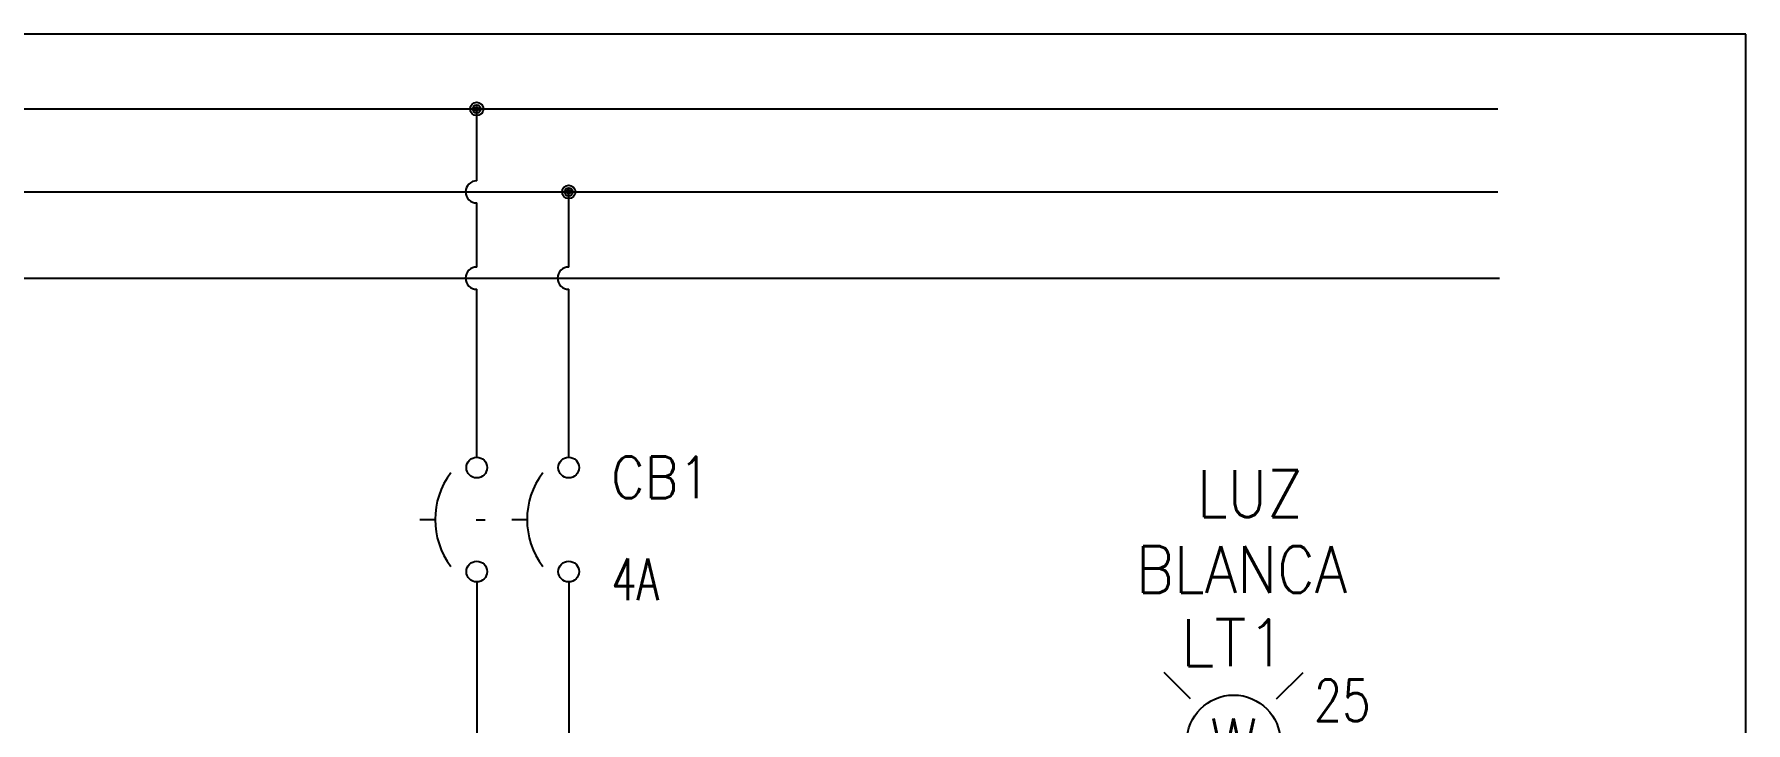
# Model space of a CAD drawing. Header units: inches. Extents: x 15 to 148, y 10 to 111.
# Drawn here: x 139.95 to 147.66, y 107.66 to 110.76 of the extents above; entities that cross this region are included whole.
import ezdxf
from ezdxf.enums import TextEntityAlignment as Align

# ---------------------------------------------------------------- set-up
doc = ezdxf.new("R2010")
doc.units = ezdxf.units.IN
doc.header["$MEASUREMENT"] = 0
doc.linetypes.add('HIDDEN2', pattern=[0.1875, 0.125, -0.0625])
for name, color, linetype in [('BLK_12AWG', 7, 'Continuous'), ('DESC', 250, 'Continuous'), ('LINK', 9, 'HIDDEN2'), ('MISC', 250, 'Continuous'), ('SYMS', 7, 'Continuous'), ('TAGS', 250, 'Continuous'), ('WIREFIXED', 160, 'Continuous')]:
    doc.layers.add(name, color=color, linetype=linetype)
doc.styles.add('WD', font='romans.shx')

# ---------------------------------------------------------------- blocks, each defined once
blk = doc.blocks.new('HLT1W')
for p, q in [((-0.1149, 0.1149), (-0.1856, 0.1856)), ((0.1149, 0.1149), (0.1856, 0.1856)), ((-0.1149, -0.1149), (-0.1856, -0.1856)), ((0.1149, -0.1149), (0.1856, -0.1856))]:
    blk.add_line(p, q)
blk.add_circle((0, 0), 0.125)
at = {"style": 'WD', "width": 0.7}
for tag, p in [('INST', (0.0055, 0.5282)), ('LOC', (0.0055, 0.3586))]:
    blk.add_attdef(tag, text='', height=0.125, dxfattribs=at).set_placement(p, align=Align.CENTER)
at = {"style": 'WD'}
blk.add_attdef('TAG1', text='', height=0.125, dxfattribs=at).set_placement((0, 0.2024), align=Align.CENTER)
at = {"style": 'WD', "flags": 9}
blk.add_attdef('FAMILY', text='', height=0.01, dxfattribs=at).set_placement((-0.0053, 0.1606), align=Align.CENTER)
at = {"linetype": 'Continuous', "style": 'WD', "flags": 1}
for tag, p in [('CAT', (0, 0.1403)), ('MFG', (0, 0.1208))]:
    blk.add_attdef(tag, text='', height=0.01, dxfattribs=at).set_placement(p, align=Align.MIDDLE)
at = {"linetype": 'Continuous', "style": 'WD', "flags": 9}
blk.add_attdef('ASSYCODE', text='', height=0.01, dxfattribs=at).set_placement((-0.001, 0.0957), align=Align.CENTER)
at = {"style": 'WD'}
for tag, p, width in [('DESC1', (1.125, 0), 0.9), ('WDTAGALT', (1.125, -0.3125), 0.7)]:
    blk.add_attdef(tag, p, '', height=0.125, dxfattribs=dict(at, width=width))
blk.add_attdef('COLOR', text='', height=0.125, dxfattribs=at).set_placement((0, 0), align=Align.MIDDLE)
at = {"style": 'WD', "flags": 1}
for tag, p in [('X4TERM01', (-0.125, 0)), ('X1TERM02', (0.125, 0))]:
    blk.add_attdef(tag, p, '', height=0.0125, dxfattribs=at)
at = {"linetype": 'Continuous', "style": 'WD', "flags": 8}
blk.add_attdef('TERM01', text='', height=0.125, dxfattribs=at).set_placement((-0.175, -0.0314), align=Align.TOP_RIGHT)
blk.add_attdef('TERM02', text='', height=0.125, dxfattribs=at).set_placement((0.175, -0.0314), align=Align.TOP_LEFT)
at = {"style": 'WD', "width": 0.9}
blk.add_attdef('DESC2', text='', height=0.125, dxfattribs=at).set_placement((1.125, -0.0312), align=Align.TOP_LEFT)
blk = doc.blocks.new('VCB1')
at = {"linetype": 'HIDDEN2'}
blk.add_line((-0.1712, 0), (-0.125, 0), dxfattribs=at)
for centre in [(0, 0.1562), (0, -0.1562)]:
    blk.add_circle(centre, 0.0312)
blk.add_arc((0.1094, 0), 0.2344, 143.1301, 216.8699)
at = {"style": 'WD'}
for tag, p, width in [('INST', (0.2188, 0.3883), 0.7), ('LOC', (0.2188, 0.2188), 0.7), ('TAG1', (0.1269, 0.0644), 0.9), ('XREF', (0.1287, -0.09), 0.7), ('DESC1', (0.1287, -0.242), 0.7), ('DESC2', (0.1287, -0.3893), 0.7)]:
    blk.add_attdef(tag, p, '', height=0.125, dxfattribs=dict(at, width=width))
at = {"linetype": 'Continuous', "style": 'WD'}
for tag, height, flags, p in [('TERM01', 0.125, 8, (-0.055, 0.2066)), ('MFG', 0.01, 9, (-0.1421, -0.0881)), ('CAT', 0.01, 9, (-0.1421, -0.0731))]:
    blk.add_attdef(tag, text='', height=height, dxfattribs=dict(at, flags=flags)).set_placement(p, align=Align.RIGHT)
at = {"style": 'WD', "width": 0.7}
blk.add_attdef('RATING1', text='', height=0.125, dxfattribs=at).set_placement((-0.1875, 0.0625), align=Align.RIGHT)
at = {"color": 7, "style": 'WD', "flags": 1}
for tag, p in [('X2TERM01', (0, 0.1875)), ('X8TERM02', (0, -0.1875))]:
    blk.add_attdef(tag, p, '', height=0.0125, dxfattribs=at)
at = {"color": 7, "style": 'WD'}
for tag, p in [('X4LINK', (-0.25, 0)), ('X1LINK', (0, 0))]:
    blk.add_attdef(tag, p, '', height=0.01, dxfattribs=at)
at = {"style": 'WD', "flags": 9}
for tag, p in [('FAMILY', (-0.1421, -0.0365)), ('CONTACT', (-0.1288, -0.1291))]:
    blk.add_attdef(tag, text='', height=0.01, dxfattribs=at).set_placement(p, align=Align.RIGHT)
at = {"linetype": 'Continuous', "style": 'WD', "flags": 9}
blk.add_attdef('ASSYCODE', text='', height=0.01, dxfattribs=at).set_placement((-0.1533, -0.1061), align=Align.CENTER)
at = {"linetype": 'Continuous', "style": 'WD', "flags": 8}
blk.add_attdef('TERM02', text='', height=0.125, dxfattribs=at).set_placement((-0.0407, -0.2134), align=Align.TOP_RIGHT)
blk = doc.blocks.new('WDDOT')
for radius in [0.03, 0.0187, 0.00929]:
    blk.add_circle((0, 0), radius)
blk = doc.blocks.new('WD_WNH')
at = {"linetype": 'Continuous', "style": 'WD', "width": 0.8}
blk.add_attdef('WIRENO', text='', height=0.125, dxfattribs=at).set_placement((0, 0.0625), align=Align.CENTER)
at = {"style": 'WD', "flags": 1}
for tag, p in [('W01USER', (0, 0.0781)), ('W02USER', (0, 0.0703)), ('W03USER', (0, 0.0625)), ('W04USER', (0, 0.0547)), ('W05USER', (0, 0.0469)), ('W06USER', (0, 0.0391)), ('W07USER', (0, 0.0312)), ('W08USER', (0, 0.0234)), ('W09USER', (0, 0.0156)), ('W10USER', (0, 0.0078))]:
    blk.add_attdef(tag, text='', height=0.005, dxfattribs=at).set_placement(p, align=Align.CENTER)

msp = doc.modelspace()

# ---------------------------------------------------------------- linework, layer by layer
at = {"color": 7, "linetype": 'Continuous'}
for p, q in [((147.6602, 110.7588), (126.9102, 110.7588)), ((147.6602, 94.5738), (147.6602, 110.7588))]:
    msp.add_line(p, q, dxfattribs=at)
at = {"layer": 'BLK_12AWG'}
for p, q in [((132.5131, 110.4219), (146.5435, 110.4219)), ((141.9423, 110.0984), (141.9423, 110.4219)), ((132.498, 110.0484), (146.5435, 110.0484)), ((142.3567, 109.7095), (142.3567, 110.0484)), ((141.9423, 109.7095), (141.9423, 109.9984)), ((132.5465, 109.6595), (146.5506, 109.6595)), ((141.9423, 108.8529), (141.9423, 109.6095)), ((142.3567, 108.8529), (142.3567, 109.6095)), ((141.9423, 108.2904), (141.9423, 106.5779)), ((142.3567, 108.2904), (142.3567, 106.8183))]:
    msp.add_line(p, q, dxfattribs=at)
for centre in [(141.9423, 110.0484), (141.9423, 109.6595), (142.3567, 109.6595)]:
    msp.add_arc(centre, 0.05, 90, 270, dxfattribs=at)
at = {"layer": 'LINK'}
msp.add_lwpolyline([(141.94, 108.57), (141.98, 108.57)], dxfattribs=at)

# ---------------------------------------------------------------- block references
at = {"layer": 'SYMS'}
for p in [(141.9423, 110.4219), (142.3567, 110.0484)]:
    msp.add_blockref('WDDOT', p, dxfattribs=at)
at = {"layer": 'SYMS', "xscale": 1.5, "yscale": 1.5, "zscale": 1.5}
msp.add_blockref('VCB1', (141.9423, 108.5716), dxfattribs=at)
at = {"layer": 'SYMS'}
ref = msp.add_blockref('VCB1', (142.3567, 108.5716), dxfattribs=dict(at, xscale=1.5, yscale=1.5, zscale=1.5))
ref.add_attrib('DESC1', '4A', (142.5497, 108.2086), dxfattribs={"layer": 'DESC', "height": 0.1875, "style": 'WD', "width": 0.7})
ref.add_attrib('TAG1', 'CB1', (142.5471, 108.6682), dxfattribs={"layer": 'TAGS', "height": 0.1875, "style": 'WD', "width": 0.9})
ref = msp.add_blockref('HLT1W', (145.3526, 107.57), dxfattribs=dict(at, xscale=1.6875, yscale=1.6875, zscale=1.6875))
ref.add_attrib('DESC2', 'BLANCA', dxfattribs={"layer": 'DESC', "height": 0.21094, "style": 'WD', "width": 0.9}).set_placement((144.9131, 108.4523), align=Align.TOP_LEFT)
ref.add_attrib('DESC1', 'LUZ', (145.1867, 108.583), dxfattribs={"layer": 'DESC', "height": 0.21094, "style": 'WD', "width": 0.9})
ref.add_attrib('TAG1', 'LT1', dxfattribs={"layer": 'TAGS', "height": 0.21094, "style": 'WD'}).set_placement((145.3526, 107.9115), align=Align.CENTER)
ref.add_attrib('COLOR', 'W', dxfattribs={"layer": 'MISC', "height": 0.2109, "style": 'WD'}).set_placement((145.3526, 107.57), align=Align.MIDDLE)
at = {"layer": 'WIREFIXED'}
ref = msp.add_blockref('WD_WNH', (145.5917, 107.57), dxfattribs=dict(at, xscale=1.5, yscale=1.5, zscale=1.5))
ref.add_attrib('WIRENOF', '25', dxfattribs={"linetype": 'Continuous', "height": 0.1875, "style": 'WD', "width": 0.8}).set_placement((145.8417, 107.6638), align=Align.CENTER)

doc.saveas('drawing.dxf')
